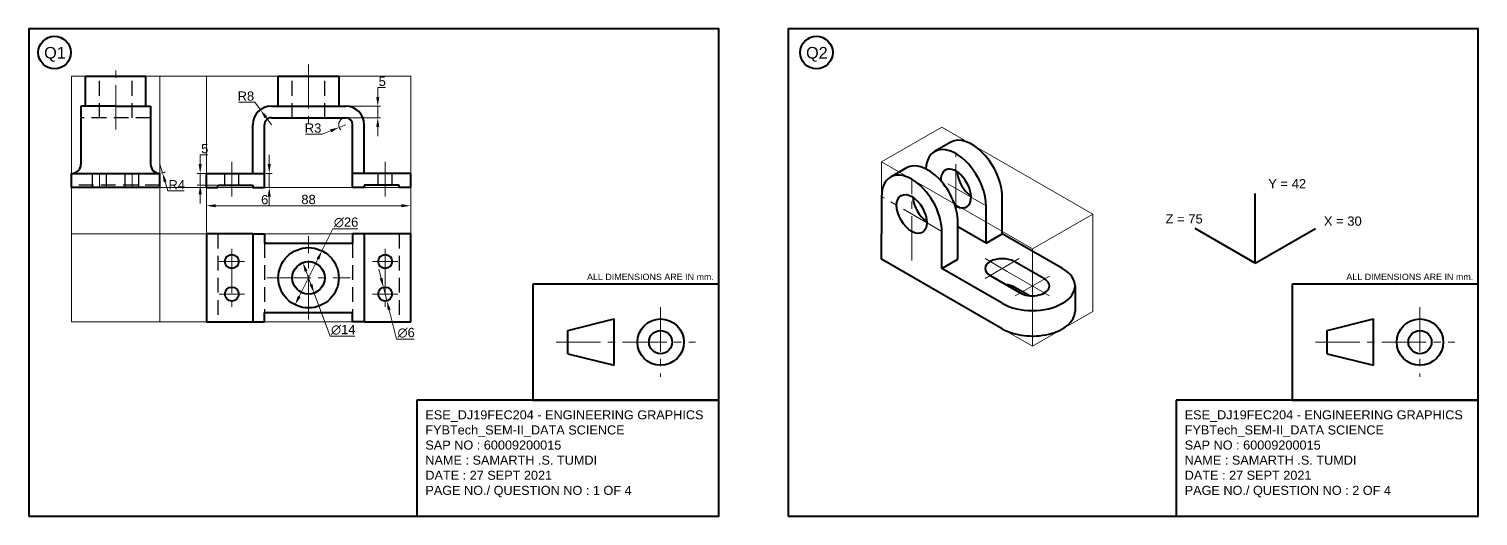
# Model space of a CAD drawing. Header units: millimetres. Extents: x 0 to 1426, y 0 to 315.
# Drawn here: x 0 to 624, y 0 to 210 of the extents above; entities that cross this region are included whole.
import ezdxf

# ---------------------------------------------------------------- set-up
doc = ezdxf.new("R2010")
doc.units = ezdxf.units.MM
doc.linetypes.add('CENTER2', pattern=[28.575000000000003, 19.05, -3.175, 3.175, -3.175])
doc.linetypes.add('DASHED2', pattern=[9.524999999999999, 6.35, -3.175])
for name, color, linetype, lineweight in [('Centre', 1, 'CENTER2', 20), ('Dim and Hatch', 6, 'Continuous', 20), ('Hidden', 3, 'DASHED2', 30), ('Object', 2, 'Continuous', 40), ('Projection', 5, 'Continuous', 5)]:
    doc.layers.add(name, color=color, linetype=linetype, lineweight=lineweight)
doc.styles.get("Standard").update_dxf_attribs({"font": 'arial.ttf'})
doc.dimstyles.new('ISO-25', dxfattribs={"dimtxt": 4, "dimasz": 4, "dimexe": 1.25, "dimexo": 0.625, "dimtad": 1, "dimtoh": 1, "dimdec": 0, "dimtxsty": 'Standard', "dimcen": 2.5, "dimclrd": 256, "dimclre": 256, "dimclrt": 256, "dimadec": 0, "dimazin": 0, "dimtfac": 1, "dimtdec": 0, "dimtmove": 0, "dimatfit": 2, "dimfxl": 1, "dimlwd": -1, "dimlwe": -1, "dimarcsym": 0})

# ---------------------------------------------------------------- blocks, each defined once
blk = doc.blocks.new('*D28')
at = {"layer": 'Defpoints', "color": 0, "transparency": 16777216}
for p in [(76.37627583441463, 141.7075841682267), (164.3762758344146, 141.7075841682267), (164.3762758344146, 133.7896415662362)]:
    blk.add_point(p, dxfattribs=at)
at = {"layer": 'Dim and Hatch', "transparency": 16777216}
for p, q in [((76.37627583441463, 141.0825841682267), (76.37627583441463, 132.5396415662362)), ((164.3762758344146, 141.0825841682267), (164.3762758344146, 132.5396415662362)), ((80.37627583441463, 133.7896415662362), (160.3762758344146, 133.7896415662362))]:
    blk.add_line(p, q, dxfattribs=at)
for points in [[(80.37627583441463, 134.4563082329029), (80.37627583441463, 133.1229748995696), (76.37627583441463, 133.7896415662362)], [(160.3762758344146, 134.4563082329029), (160.3762758344146, 133.1229748995696), (164.3762758344146, 133.7896415662362)]]:
    blk.add_solid(points, dxfattribs=at)
at = {"layer": 'Dim and Hatch', "transparency": 16777216, "insert": (120.3762758344146, 136.456933517123), "char_height": 4, "attachment_point": 5}
blk.add_mtext('88', dxfattribs=at)
blk = doc.blocks.new('*D29')
at = {"layer": 'Defpoints', "color": 0, "transparency": 16777216}
for p in [(126.171867737389, 114.3442123093241), (114.5806839314404, 91.07095602712941)]:
    blk.add_point(p, dxfattribs=at)
at = {"layer": 'Dim and Hatch', "transparency": 16777216}
for p, q in [((126.171867737389, 114.3442123093241), (130.8917719397734, 123.8210303779952)), ((130.8917719397734, 123.8210303779952), (141.5958988156261, 123.8210303779952)), ((116.3639429785094, 94.65145699362091), (124.38860869032, 110.7637113428326))]:
    blk.add_line(p, q, dxfattribs=at)
for points in [[(123.7918585292381, 111.0609211840108), (124.9853588514019, 110.4665015016545), (126.171867737389, 114.3442123093241)], [(115.7671928174275, 94.94866683479908), (116.9606931395913, 94.35424715244275), (114.5806839314404, 91.07095602712941)]]:
    blk.add_solid(points, dxfattribs=at)
at = {"layer": 'Dim and Hatch', "transparency": 16777216, "insert": (136.5563353776997, 126.6001913602599), "char_height": 4, "attachment_point": 5}
blk.add_mtext('∅26', dxfattribs=at)
blk = doc.blocks.new('*D30')
at = {"layer": 'Defpoints', "color": 0, "transparency": 16777216}
for p in [(117.9483357688829, 109.2730321375725), (122.8042158999464, 96.14213619888108)]:
    blk.add_point(p, dxfattribs=at)
at = {"layer": 'Dim and Hatch', "transparency": 16777216}
for p, q in [((119.3357300920439, 105.5213475836607), (121.4168215767854, 99.89382075279289)), ((122.8042158999464, 96.14213619888108), (129.6969014576495, 77.503468366589)), ((129.6969014576495, 77.503468366589), (140.3873857686999, 77.50346836658899))]:
    blk.add_line(p, q, dxfattribs=at)
for points in [[(119.9610108510292, 105.7525799708542), (118.7104493330586, 105.2901151964672), (117.9483357688829, 109.2730321375725)], [(122.0421023357707, 100.1250531399864), (120.7915408178001, 99.66258836559939), (122.8042158999464, 96.14213619888108)]]:
    blk.add_solid(points, dxfattribs=at)
at = {"layer": 'Dim and Hatch', "transparency": 16777216, "insert": (135.3546436131746, 80.28262934885367), "char_height": 4, "attachment_point": 5}
blk.add_mtext('∅14', dxfattribs=at)
blk = doc.blocks.new('*D31')
at = {"layer": 'Defpoints', "color": 0, "transparency": 16777216}
for p in [(152.6388200652806, 98.61553172424817), (154.1137316035488, 92.79963661220535)]:
    blk.add_point(p, dxfattribs=at)
at = {"layer": 'Dim and Hatch', "transparency": 16777216}
for p, q in [((151.6555457064352, 102.4927951322767), (150.6722713475898, 106.3700585403053)), ((152.6388200652806, 98.61553172424817), (154.1137316035488, 92.79963661220535)), ((155.0970059623942, 88.92237320417681), (158.3188074462907, 76.21811331061868)), ((158.3188074462907, 76.21811331061868), (165.9151580602062, 76.21811331061869))]:
    blk.add_line(p, q, dxfattribs=at)
for points in [[(152.3017562744399, 102.6566741920843), (151.0093351384304, 102.3289160724692), (152.6388200652806, 98.61553172424817)], [(155.7432165303989, 89.08625226398438), (154.4507953943894, 88.75849414436924), (154.1137316035488, 92.79963661220535)]]:
    blk.add_solid(points, dxfattribs=at)
at = {"layer": 'Dim and Hatch', "transparency": 16777216, "insert": (162.4294827532485, 78.99727429288336), "char_height": 4, "attachment_point": 5}
blk.add_mtext('∅6', dxfattribs=at)
blk = doc.blocks.new('*D32')
at = {"layer": 'Defpoints', "color": 0, "transparency": 16777216}
for p in [(56.37627583441508, 151.707584168227), (57.51291373387011, 147.8724760490832)]:
    blk.add_point(p, dxfattribs=at)
at = {"layer": 'Dim and Hatch', "transparency": 16777216}
for p, q in [((56.37627583441508, 151.707584168227), (57.51291373387011, 147.8724760490832)), ((58.64955163332511, 144.0373679299394), (59.78618953278011, 140.2022598107956)), ((59.78618953278011, 140.2022598107956), (66.84502309348953, 140.2022598107956))]:
    blk.add_line(p, q, dxfattribs=at)
blk.add_arc((56.37627583441508, 151.707584168227), 4.000000000000043, 278.952465548919, 304.4135440137499, dxfattribs=at)
blk.add_solid([(59.2887363198491, 144.2268075798486), (58.01036694680116, 143.8479282800303), (57.51291373387011, 147.8724760490832)], dxfattribs=at)
at = {"layer": 'Dim and Hatch', "transparency": 16777216, "insert": (63.62810631313486, 142.8272598107957), "char_height": 4, "attachment_point": 5}
blk.add_mtext('R4', dxfattribs=at)
blk = doc.blocks.new('*D33')
at = {"layer": 'Defpoints', "color": 0, "transparency": 16777216}
for p in [(136.3762758344147, 176.7075841682268), (150.1874198038514, 176.7075841682268), (136.3762758344147, 171.7075841682268)]:
    blk.add_point(p, dxfattribs=at)
at = {"layer": 'Dim and Hatch', "transparency": 16777216}
for p, q in [((150.1874198038514, 180.7075841682268), (150.1874198038514, 184.7075841682268)), ((150.1874198038514, 184.7075841682268), (153.4645344013958, 184.7075841682268)), ((137.0012758344147, 176.7075841682268), (151.4374198038514, 176.7075841682268)), ((150.1874198038514, 171.7075841682268), (150.1874198038514, 176.7075841682268)), ((137.0012758344147, 171.7075841682268), (151.4374198038514, 171.7075841682268)), ((150.1874198038514, 167.7075841682268), (150.1874198038514, 163.7075841682268))]:
    blk.add_line(p, q, dxfattribs=at)
for points in [[(149.5207531371848, 180.7075841682268), (150.8540864705181, 180.7075841682268), (150.1874198038514, 176.7075841682268)], [(149.5207531371848, 167.7075841682268), (150.8540864705181, 167.7075841682268), (150.1874198038514, 171.7075841682268)]]:
    blk.add_solid(points, dxfattribs=at)
at = {"layer": 'Dim and Hatch', "transparency": 16777216, "insert": (152.1384771026236, 187.3666905802322), "char_height": 4, "attachment_point": 5}
blk.add_mtext('5', dxfattribs=at)
blk = doc.blocks.new('*D34')
at = {"layer": 'Defpoints', "color": 0, "transparency": 16777216}
for p in [(99.63280434487649, 175.1495930340959), (104.3762758344147, 168.7075841682266)]:
    blk.add_point(p, dxfattribs=at)
at = {"layer": 'Dim and Hatch', "transparency": 16777216}
for p, q in [((97.2610686001074, 178.3705974670306), (90.17767842275406, 178.3705974670306)), ((99.63280434487649, 175.1495930340959), (97.2610686001074, 178.3705974670306)), ((104.3762758344147, 168.7075841682266), (102.0045400896456, 171.9285886011613))]:
    blk.add_line(p, q, dxfattribs=at)
blk.add_solid([(102.5413741618013, 172.3238778919561), (101.4677060174898, 171.5332993103665), (99.63280434487649, 175.1495930340959)], dxfattribs=at)
at = {"layer": 'Dim and Hatch', "transparency": 16777216, "insert": (93.40687351143066, 181.0378894179173), "char_height": 4, "attachment_point": 5}
blk.add_mtext('R8', dxfattribs=at)
blk = doc.blocks.new('*D35')
at = {"layer": 'Defpoints', "color": 0, "transparency": 16777216}
for p in [(136.3762758344145, 168.7075841682268), (133.5963925391152, 167.5796440702981)]:
    blk.add_point(p, dxfattribs=at)
at = {"layer": 'Dim and Hatch', "transparency": 16777216}
for p, q in [((136.3762758344145, 168.7075841682268), (133.5963925391152, 167.5796440702981)), ((126.1833704183167, 164.571803809155), (119.1081657798447, 164.571803809155)), ((129.8898814787159, 166.0757239397266), (126.1833704183167, 164.571803809155))]:
    blk.add_line(p, q, dxfattribs=at)
blk.add_arc((136.3762758344145, 168.7075841682268), 3, 101.9366207318921, 225.9581392558702, dxfattribs=at)
blk.add_solid([(129.6392281236207, 166.6934757831264), (130.1405348338112, 165.4579720963267), (133.5963925391152, 167.5796440702981)], dxfattribs=at)
at = {"layer": 'Dim and Hatch', "transparency": 16777216, "insert": (122.3332680990807, 167.240460016522), "char_height": 4, "attachment_point": 5}
blk.add_mtext('R3', dxfattribs=at)
blk = doc.blocks.new('*D36')
at = {"layer": 'Defpoints', "color": 0, "transparency": 16777216}
for p in [(101.3762758344147, 147.7075841682268), (101.3762758344147, 141.7075841682268), (103.4674697483443, 141.7075841682268)]:
    blk.add_point(p, dxfattribs=at)
at = {"layer": 'Dim and Hatch', "transparency": 16777216}
for p, q in [((103.4674697483443, 151.7075841682268), (103.4674697483443, 155.7075841682268)), ((102.0012758344147, 147.7075841682268), (104.7174697483443, 147.7075841682268)), ((103.4674697483443, 147.7075841682268), (103.4674697483443, 141.7075841682268)), ((102.0012758344147, 141.7075841682268), (104.7174697483443, 141.7075841682268)), ((103.4674697483443, 137.7075841682268), (103.4674697483443, 133.7075841682268)), ((103.4674697483443, 133.7075841682268), (100.2012692026418, 133.7075841682268))]:
    blk.add_line(p, q, dxfattribs=at)
for points in [[(102.8008030816777, 151.7075841682268), (104.134136415011, 151.7075841682268), (103.4674697483443, 147.7075841682268)], [(102.8008030816777, 137.7075841682268), (104.134136415011, 137.7075841682268), (103.4674697483443, 141.7075841682268)]]:
    blk.add_solid(points, dxfattribs=at)
at = {"layer": 'Dim and Hatch', "transparency": 16777216, "insert": (101.5218694754931, 136.3748761191135), "char_height": 4, "attachment_point": 5}
blk.add_mtext('6', dxfattribs=at)
blk = doc.blocks.new('*D37')
at = {"layer": 'Defpoints', "color": 0, "transparency": 16777216}
for p in [(73.73504969048014, 147.7075841682268), (81.37627583441466, 147.7075841682268), (81.37627583441466, 142.7075841682268)]:
    blk.add_point(p, dxfattribs=at)
at = {"layer": 'Dim and Hatch', "transparency": 16777216}
for p, q in [((73.73504969048014, 151.7075841682268), (73.73504969048014, 155.7075841682268)), ((73.73504969048014, 155.7075841682268), (77.01216428802448, 155.7075841682268)), ((80.75127583441466, 147.7075841682268), (72.48504969048014, 147.7075841682268)), ((73.73504969048014, 142.7075841682268), (73.73504969048014, 147.7075841682268)), ((80.75127583441466, 142.7075841682268), (72.48504969048014, 142.7075841682268)), ((73.73504969048014, 138.7075841682268), (73.73504969048014, 134.7075841682268))]:
    blk.add_line(p, q, dxfattribs=at)
for points in [[(73.06838302381347, 151.7075841682268), (74.40171635714681, 151.7075841682268), (73.73504969048014, 147.7075841682268)], [(73.06838302381347, 138.7075841682268), (74.40171635714681, 138.7075841682268), (73.73504969048014, 142.7075841682268)]]:
    blk.add_solid(points, dxfattribs=at)
at = {"layer": 'Dim and Hatch', "transparency": 16777216, "insert": (75.68610698925234, 158.3666905802322), "char_height": 4, "attachment_point": 5}
blk.add_mtext('5', dxfattribs=at)

msp = doc.modelspace()

# ---------------------------------------------------------------- linework, layer by layer
at = {"layer": 'Centre'}
for p, q in [((37.37627583441612, 166.7075841682258), (37.37627583441541, 194.707584168227)), ((120.3762758344146, 194.7075841682267), (120.3762758344146, 166.7075841682267)), ((37.37627583441554, 176.707584168227), (37.37627583441554, 176.707584168227)), ((399.1899195226674, 132.6026928922368), (399.1899195226674, 156.2175280851023)), ((87.37627583441463, 152.7075841682267), (87.37627583441463, 137.7075841682267)), ((153.3762758344146, 152.7075841682267), (153.3762758344146, 137.7075841682267)), ((30.37627583441372, 141.7075841682267), (30.37627583441372, 147.707584168227)), ((44.37627583441463, 141.7075841682267), (44.37627583441463, 147.707584168227)), ((380.1373606394097, 110.2175280851022), (380.1373606394097, 145.2175280851022)), ((412.1803005794339, 133.7175280851023), (391.7292533962296, 145.524945681535)), ((393.1277416961763, 122.7175280851022), (367.1469795826432, 137.7175280851022)), ((120.3762758344146, 84.70758416822673), (120.3762758344146, 120.7075841682267)), ((87.37627583441463, 115.2075841682267), (87.37627583441463, 90.20758416822673)), ((153.3762758344146, 115.2075841682267), (153.3762758344146, 90.20758416822673)), ((92.87627583441463, 109.7075841682267), (81.87627583441463, 109.7075841682267)), ((158.8762758344146, 109.7075841682267), (147.8762758344146, 109.7075841682267)), ((411.7472878775417, 102.4675280851022), (426.4697197418772, 110.9675280851022)), ((411.7472878775418, 110.9675280851022), (421.2735673191706, 105.4675280851022)), ((102.3762758344146, 102.7075841682267), (138.3762758344146, 102.7075841682267)), ((421.2735673191706, 105.4675280851022), (429.9338213570149, 100.4675280851022)), ((424.7376689343083, 94.96752808510223), (439.4601007986438, 103.4675280851022)), ((429.9338213570149, 100.4675280851022), (439.4601007986438, 94.96752808510223)), ((92.87627583441463, 95.70758416822673), (81.87627583441463, 95.70758416822673)), ((158.8762758344146, 95.70758416822673), (147.8762758344146, 95.70758416822673)), ((272, 90), (272, 60.00000000000001)), ((599, 89.99999999999997), (599, 59.99999999999998)), ((227, 75), (287, 75)), ((554, 74.99999999999997), (614, 74.99999999999997))]:
    msp.add_line(p, q, dxfattribs=at)
at = {"layer": 'Hidden'}
for p, q in [((30.37627583441463, 171.7075841682256), (30.37627583441554, 189.7075841682274)), ((44.37627583441645, 171.7075841682258), (44.37627583441554, 189.7075841682265)), ((113.3762758344146, 171.7075841682267), (113.3762758344146, 189.7075841682267)), ((127.3762758344146, 171.7075841682267), (127.3762758344146, 189.7075841682267)), ((52.37627583441508, 171.707584168226), (22.37627583441463, 171.7075841682254)), ((27.37627583441372, 141.7075841682267), (27.37627583441372, 147.707584168227)), ((33.37627583441372, 141.7075841682267), (33.37627583441372, 147.707584168227)), ((41.37627583441463, 141.7075841682267), (41.37627583441463, 147.707584168227)), ((47.37627583441463, 141.7075841682267), (47.37627583441463, 147.707584168227)), ((84.37627583441463, 142.7075841682267), (84.37627583441463, 147.7075841682267)), ((90.37627583441463, 142.7075841682267), (90.37627583441463, 147.7075841682267)), ((150.3762758344146, 142.7075841682267), (150.3762758344146, 147.7075841682267)), ((156.3762758344146, 142.7075841682267), (156.3762758344146, 147.7075841682267)), ((56.37627583441463, 142.7075841682267), (18.37627583441463, 142.7075841682267)), ((81.37627583441463, 121.7075841682267), (81.37627583441463, 83.70758416822673)), ((159.3762758344146, 121.7075841682267), (159.3762758344146, 83.70758416822673)), ((101.3762758344146, 117.7075841682267), (101.3762758344146, 87.70758416822673)), ((139.3762758344146, 117.7075841682267), (139.3762758344146, 87.70758416822673))]:
    msp.add_line(p, q, dxfattribs=at)
at = {"layer": 'Object'}
for p, q in [((24.37627583441554, 176.7075841682265), (24.37627583441554, 189.707584168227)), ((24.37627583441554, 189.707584168227), (50.37627583441508, 189.707584168227)), ((50.37627583441463, 176.7075841682267), (50.37627583441463, 189.707584168227)), ((107.3762758344146, 176.7075841682267), (107.3762758344146, 189.7075841682267)), ((107.3762758344146, 189.7075841682267), (133.3762758344146, 189.7075841682267)), ((133.3762758344146, 189.7075841682267), (133.3762758344146, 176.7075841682267)), ((37.37627583441463, 176.7075841682267), (22.37627583441463, 176.7075841682267)), ((22.37627583441463, 176.7075841682267), (22.37627583441508, 151.7075841682267)), ((37.37627583441463, 176.7075841682267), (52.37627583441463, 176.7075841682267)), ((52.37627583441463, 176.7075841682267), (52.37627583441508, 151.707584168227)), ((104.3762758344146, 176.7075841682267), (136.3762758344146, 176.7075841682267)), ((96.37627583441463, 147.7075841682267), (96.37627583441463, 168.7075841682267)), ((101.3762758344146, 163.7075841682267), (101.3762758344146, 168.7075841682268)), ((104.3762758344146, 171.7075841682267), (136.3762758344146, 171.7075841682267)), ((139.3762758344146, 163.7075841682267), (139.3762758344146, 168.7075841682268)), ((144.3762758344146, 147.7075841682267), (144.3762758344146, 168.7075841682267)), ((101.3762758344146, 147.7075841682267), (101.3762758344146, 163.7075841682267)), ((139.3762758344146, 147.7075841682267), (139.3762758344146, 163.7075841682267)), ((396.9326009141747, 161.1274680139124), (390.0043971057497, 157.1274676801272)), ((377.880042030917, 150.1274680139124), (370.9518382224921, 146.1274676801271)), ((18.37627583441463, 141.7075841682267), (18.37627583441463, 147.7075841682267)), ((18.37627583441463, 147.7075841682267), (18.37627583441508, 147.7075841682267)), ((18.37627583441508, 147.7075841682267), (56.37627583441463, 147.7075841682267)), ((56.37627583441463, 147.707584168227), (56.37627583441508, 147.707584168227)), ((56.37627583441463, 141.7075841682267), (56.37627583441463, 147.7075841682267)), ((76.37627583441463, 141.7075841682267), (76.37627583441463, 147.7075841682267)), ((76.37627583441463, 147.7075841682267), (101.3762758344146, 147.7075841682267)), ((101.3762758344146, 141.7075841682267), (101.3762758344146, 147.7075841682267)), ((139.3762758344146, 141.7075841682267), (139.3762758344146, 147.7075841682267)), ((164.3762758344146, 147.7075841682267), (139.3762758344146, 147.7075841682267)), ((164.3762758344146, 141.7075841682267), (164.3762758344146, 147.7075841682267)), ((56.37627583441463, 141.7075841682267), (18.37627583441463, 141.7075841682267)), ((76.37627583441463, 141.7075841682267), (81.37627583441463, 141.7075841682267)), ((81.37627583441463, 141.7075841682267), (81.37627583441463, 142.7075841682267)), ((81.37627583441463, 142.7075841682267), (96.37627583441463, 142.7075841682267)), ((96.37627583441463, 142.7075841682267), (96.37627583441463, 141.7075841682267)), ((96.37627583441463, 141.7075841682267), (101.3762758344146, 141.7075841682267)), ((144.3762758344146, 141.7075841682267), (139.3762758344146, 141.7075841682267)), ((159.3762758344146, 142.7075841682267), (144.3762758344146, 142.7075841682267)), ((144.3762758344146, 142.7075841682267), (144.3762758344146, 141.7075841682267)), ((159.3762758344146, 141.7075841682267), (159.3762758344146, 142.7075841682267)), ((164.3762758344146, 141.7075841682267), (159.3762758344146, 141.7075841682267)), ((367.1469795826432, 137.7175280851022), (367.1469795826432, 121.7175280851022)), ((419.1085038097095, 121.7175280851022), (419.1085038097095, 137.7175280851022)), ((528.1043751733084, 109.0171225580043), (528.1043751733084, 139.0171225580043)), ((412.1803005794339, 117.7175280851023), (412.1803005794339, 133.7175280851023)), ((400.0559449264518, 110.7175280851022), (400.0559449264518, 126.7175280851022)), ((76.37627583441463, 121.7075841682267), (76.37627583441463, 83.70758416822673)), ((96.37627583441463, 121.7075841682267), (76.37627583441463, 121.7075841682267)), ((96.37627583441463, 121.7075841682267), (101.3762758344146, 121.7075841682267)), ((96.37627583441463, 121.7075841682267), (96.37627583441463, 83.70758416822673)), ((101.3762758344146, 121.7075841682267), (101.3762758344146, 117.7075841682267)), ((144.3762758344146, 121.7075841682267), (139.3762758344146, 121.7075841682267)), ((139.3762758344146, 121.7075841682267), (139.3762758344146, 117.7075841682267)), ((164.3762758344146, 121.7075841682267), (144.3762758344146, 121.7075841682267)), ((144.3762758344146, 121.7075841682267), (144.3762758344146, 83.70758416822673)), ((164.3762758344146, 83.70758416822673), (164.3762758344146, 121.7075841682267)), ((367.1469795826432, 110.7175280851022), (367.1469795826432, 121.7175280851022)), ((393.1277416961763, 106.7175280851022), (393.1277416961763, 122.7175280851022)), ((412.1803005794339, 117.7175280851023), (400.0559449264518, 124.7175280851022)), ((412.1803005794339, 117.7175280851023), (419.1085038097095, 121.7175280851023)), ((445.0892659232426, 106.7175280851022), (419.1085038097095, 121.7175280851022)), ((528.1043751733084, 109.0171225580043), (502.1236130597752, 124.0171225580043)), ((528.1043751733084, 109.0171225580043), (554.0851372868417, 124.0171225580043)), ((101.3762758344146, 117.7075841682267), (139.3762758344146, 117.7075841682267)), ((419.1085038097095, 80.71752808510223), (367.1469795826432, 110.7175280851022)), ((393.1277416961763, 106.7175280851022), (400.0559449264518, 110.7175280851022)), ((419.1085038097095, 91.71752808510223), (393.1277416961763, 106.7175280851022)), ((437.2950372891827, 102.2175280851022), (424.3046562324161, 109.7175280851022)), ((297, 100), (217, 100)), ((217, 100), (217, 50.00000000000001)), ((413.9123513870028, 103.7175280851022), (426.9027324437694, 96.21752808510223)), ((624, 99.99999999999997), (544, 99.99999999999997)), ((544, 99.99999999999997), (544, 49.99999999999998)), ((430.6410391708229, 95.05921568992451), (424.3046562324161, 98.71752808510223)), ((450.4700522986364, 99.21441121245087), (450.4700569398063, 88.21443198973363)), ((101.3762758344146, 87.70758416822673), (139.3762758344146, 87.70758416822673)), ((101.3762758344146, 83.70758416822673), (101.3762758344146, 87.70758416822673)), ((139.3762758344146, 83.70758416822673), (139.3762758344146, 87.70758416822673)), ((76.37627583441463, 83.70758416822673), (96.37627583441463, 83.70758416822673)), ((96.37627583441463, 83.70758416822673), (101.3762758344146, 83.70758416822673)), ((144.3762758344146, 83.70758416822673), (139.3762758344146, 83.70758416822673)), ((144.3762758344146, 83.70758416822673), (164.3762758344146, 83.70758416822673)), ((232, 80), (252, 85)), ((252, 65), (252, 85)), ((559, 79.99999999999997), (579, 84.99999999999997)), ((579, 64.99999999999997), (579, 84.99999999999997)), ((232, 70), (232, 80)), ((559, 69.99999999999997), (559, 79.99999999999997)), ((232, 70), (252, 65)), ((559, 69.99999999999997), (579, 64.99999999999997)), ((297, 50), (167, 50)), ((167, 50), (167, 0)), ((217, 50.00000000000001), (297, 50.00000000000001)), ((624, 49.99999999999997), (494, 49.99999999999997)), ((494, 49.99999999999997), (494, -2.842170943040401e-14)), ((544, 49.99999999999998), (624, 49.99999999999998))]:
    msp.add_line(p, q, dxfattribs=at)
for points in [[(0, 0), (297, 0), (297, 210), (0, 210)], [(327, 0), (624, 0), (624, 210), (327, 210)]]:
    msp.add_lwpolyline(points, close=True, dxfattribs=at)
for centre, radius in [((11.01846244947319, 199.8189764609674), 7), ((339.1186862201012, 199.8189764609674), 7), ((87.37627583441463, 109.7075841682267), 3), ((120.3762758344146, 102.7075841682267), 13), ((153.3762758344146, 109.7075841682267), 3), ((120.3762758344146, 102.7075841682267), 7), ((87.37627583441463, 95.70758416822673), 3), ((153.3762758344146, 95.70758416822673), 3), ((272, 75), 10), ((599, 74.99999999999997), 10), ((272, 75), 5), ((599, 74.99999999999997), 5)]:
    msp.add_circle(centre, radius, dxfattribs=at)
for centre, radius, start, end in [((104.3762758344146, 168.7075841682267), 8, 90, 180), ((136.3762758344146, 168.7075841682267), 8, 7.016709298534877e-15, 90), ((104.3762758344146, 168.7075841682268), 3, 89.9999999999998, 180), ((136.3762758344146, 168.7075841682268), 3, 7.016709298534877e-15, 90), ((18.37627583441508, 151.7075841682267), 4, 270, 0), ((56.37627583441508, 151.707584168227), 4, 180, 270)]:
    msp.add_arc(centre, radius, start, end, dxfattribs=at)
for centre, major_axis, ratio, start_param, end_param in [((406.1181227529429, 145.2175280851022), (9.185586535436892, -15.90990257669733), 0.5773502691896258, 0.7853981633974498, 3.141585610333432), ((399.1899195226674, 141.2175280851023), (9.185586535436892, -15.90990257669733), 0.5773502691896258, 0.7853981633974498, 3.862366596449151), ((387.0655638696853, 134.2175280851022), (9.185586535436892, -15.90990257669733), 0.5773502691896258, 0.7853981633974498, 3.141585610333432), ((380.1373606394097, 130.2175280851022), (9.185586535436892, -15.90990257669733), 0.5773502691896258, 0.7853981633974498, 3.926990816987243), ((399.1899195226674, 141.2175280851023), (4.592793267718467, -7.954951288348655), 0.5773502691896232, 5.432516176479388, 10.27544709145576), ((406.1181227529429, 145.2175280851023), (4.592793267718467, -7.954951288348655), 0.5773502691896233, 3.996099538665111, 5.428678422105695), ((387.0655638696853, 134.2175280851022), (4.592793267718467, -7.954951288348655), 0.5773502691896233, 3.996099538665494, 5.42867842210427), ((419.1085038097095, 106.7175280851022), (-7.348469228349533, 0), 0.5773502691896265, 3.926990816987241, 7.068583470577034), ((432.0988848664761, 99.21752808510223), (-18.37117307087383, 0), 0.5773502691896258, 0.7853981633974483, 3.926990816987241), ((419.1085038097095, 95.71752808510223), (-7.348469228349533, 0), 0.5773502691896265, 3.926990816987241, 4.51267636044439), ((432.0988848664761, 99.21752808510223), (-7.348469228349533, 0), 0.5773502691896265, 7.068583470577034, 10.21017612416683), ((432.0988848664761, 88.21752808510223), (-18.37117307087383, 0), 0.5773502691896258, 0.7853981633974483, 3.141922656292804)]:
    msp.add_ellipse(centre, major_axis=major_axis, ratio=ratio, start_param=start_param, end_param=end_param, dxfattribs=at)
msp.add_ellipse((380.1373606394097, 130.2175280851022), major_axis=(4.592793267718467, -7.954951288348655), ratio=0.5773502691896232, dxfattribs=at)
at = {"layer": 'Projection'}
for p, q in [((18.37627583441463, 189.7075841682267), (56.37627583441463, 189.7075841682267)), ((18.37627583441463, 141.7075841682267), (18.37627583441463, 189.7075841682267)), ((56.37627583441463, 189.7075841682267), (56.37627583441463, 141.7075841682267)), ((56.37627583441463, 189.7075841682267), (76.37627583441463, 189.7075841682267)), ((76.37627583441463, 189.7075841682267), (164.3762758344146, 189.7075841682267)), ((76.37627583441463, 141.7075841682267), (76.37627583441463, 189.7075841682267)), ((164.3762758344146, 189.7075841682267), (164.3762758344146, 141.7075841682267)), ((52.37627583441508, 176.7075841682267), (22.37627583441463, 176.7075841682267)), ((393.1277416961763, 167.7175280851022), (367.1469795826432, 152.7175280851022)), ((458.0796469800092, 130.2175280851022), (393.1277416961763, 167.7175280851022)), ((367.1469795826432, 110.7175280851022), (367.1469795826432, 152.7175280851022)), ((367.1469795826432, 152.7175280851022), (432.0988848664761, 115.2175280851022)), ((56.37627583441463, 141.7075841682267), (18.37627583441463, 141.7075841682267)), ((18.37627583441463, 141.7075841682267), (18.37627583441463, 121.7075841682267)), ((56.37627583441463, 141.7075841682267), (76.37627583441463, 141.7075841682267)), ((56.37627583441463, 121.7075841682267), (56.37627583441463, 141.7075841682267)), ((164.3762758344146, 141.7075841682267), (76.37627583441463, 141.7075841682267)), ((76.37627583441463, 141.7075841682267), (76.37627583441463, 121.7075841682267)), ((164.3762758344146, 141.7075841682267), (164.3762758344146, 121.7075841682267)), ((367.1469795826432, 110.7175280851022), (367.1469795826432, 137.7175280851022)), ((458.0796469800092, 130.2175280851022), (432.0988848664761, 115.2175280851022)), ((458.0796469800092, 88.21752808510223), (458.0796469800092, 130.2175280851022)), ((56.37627583441463, 121.7075841682267), (18.37627583441463, 121.7075841682267)), ((18.37627583441463, 121.7075841682267), (18.37627583441463, 83.70758416822673)), ((56.37627583441463, 83.70758416822673), (56.37627583441463, 121.7075841682267)), ((76.37627583441463, 121.7075841682267), (56.37627583441463, 121.7075841682267)), ((76.37627583441463, 83.70758416822673), (76.37627583441463, 121.7075841682267)), ((76.37627583441463, 121.7075841682267), (164.3762758344146, 121.7075841682267)), ((164.3762758344146, 121.7075841682267), (164.3762758344146, 83.70758416822673)), ((432.0988848664761, 115.2175280851022), (432.0988848664761, 73.21752808510223)), ((432.0988848664761, 73.21752808510223), (367.1469795826432, 110.7175280851022)), ((432.0988848664761, 73.21752808510223), (458.0796469800092, 88.21752808510223)), ((18.37627583441463, 83.70758416822673), (56.37627583441463, 83.70758416822673)), ((76.37627583441463, 83.70758416822673), (56.37627583441463, 83.70758416822673)), ((164.3762758344146, 83.70758416822673), (76.37627583441463, 83.70758416822673))]:
    msp.add_line(p, q, dxfattribs=at)

# ---------------------------------------------------------------- texts
at = {"layer": 'Object'}
for s, p in [('Y = 42', (533.6705781200069, 141.2687620460401)), ('Z = 75', (489.4544722904736, 126.1408529501368)), ('X = 30', (557.6107942713368, 125.1648562894293))]:
    msp.add_text(s, height=4, dxfattribs=at).set_placement(p)
at = {"layer": 'Object', "attachment_point": 1}
for s, width, gutter_width, insert, char_height in [('Q1', 42.32929407856864, 25, (6.533125112758171, 202.2343901422332), 5), ('Q2', 42.32929407856864, 25, (334.6333488833861, 202.2343901422332), 5), ('ALL DIMENSIONS ARE IN mm.', 99.6015026208358, 13.75, (240.3054181856226, 104.479011682582), 2.75), ('ALL DIMENSIONS ARE IN mm.', 99.6015026208358, 13.75, (567.3054181856226, 104.4790116825819), 2.75), ('ESE_DJ19FEC204 - ENGINEERING GRAPHICS\\PFYBTech_SEM-II_DATA SCIENCE\\PSAP NO : 60009200015\\PNAME : SAMARTH .S. TUMDI\\PDATE : 27 SEPT 2021\\PPAGE NO./ QUESTION NO : 1 OF 4', 203.125, 19.53125, (170.6868289222297, 45.58492300560181), 3.90625), ('ESE_DJ19FEC204 - ENGINEERING GRAPHICS\\PFYBTech_SEM-II_DATA SCIENCE\\PSAP NO : 60009200015\\PNAME : SAMARTH .S. TUMDI\\PDATE : 27 SEPT 2021\\PPAGE NO./ QUESTION NO : 2 OF 4', 203.125, 19.53125, (497.6868289222297, 45.58492300560178), 3.90625)]:
    msp.add_mtext_dynamic_manual_height_columns(s, width=width, gutter_width=gutter_width, heights=[0], dxfattribs=dict(at, insert=insert, char_height=char_height))

# ---------------------------------------------------------------- dimensions: what is measured, and where the dimension line sits
at = {"layer": 'Dim and Hatch'}
for base, p1, p2, picture, middle in [((150.1874198038514, 176.7075841682268), (136.3762758344146, 171.7075841682267), (136.3762758344146, 176.7075841682267), '*D33', (152.1384771026236, 187.3666905802322)), ((73.73504969048014, 147.7075841682268), (81.37627583441463, 142.7075841682267), (81.37627583441463, 147.7075841682267), '*D37', (75.68610698925234, 158.3666905802322)), ((103.4674697483443, 141.7075841682268), (101.3762758344146, 147.7075841682267), (101.3762758344146, 141.7075841682267), '*D36', (101.5218694754931, 136.3748761191135))]:
    dim = msp.add_linear_dim(base=base, p1=p1, p2=p2, angle=90, dimstyle='ISO-25', dxfattribs=at)
    dim.commit()
    dim.dimension.update_dxf_attribs({"geometry": picture, "text_midpoint": middle})
for center, mpoint, picture, middle in [((104.3762758344147, 168.7075841682266), (99.63280434487649, 175.1495930340959), '*D34', (93.40687351143066, 178.3705974670306)), ((136.3762758344145, 168.7075841682268), (133.5963925391152, 167.5796440702981), '*D35', (122.3332680990807, 164.571803809155)), ((56.37627583441508, 151.707584168227), (57.51291373387011, 147.8724760490832), '*D32', (63.62810631313486, 140.2022598107957))]:
    dim = msp.add_radius_dim(center=center, mpoint=mpoint, dimstyle='ISO-25', dxfattribs=at)
    dim.commit()
    dim.dimension.update_dxf_attribs({"geometry": picture, "text_midpoint": middle, "dimtype": 164})
dim = msp.add_linear_dim(base=(164.3762758344146, 133.7896415662362), p1=(76.37627583441463, 141.7075841682267), p2=(164.3762758344146, 141.7075841682267), dimstyle='ISO-25', dxfattribs=at)
dim.commit()
dim.dimension.update_dxf_attribs({"geometry": '*D28', "text_midpoint": (120.3762758344146, 136.456933517123)})
for p1, p2, picture, middle in [((114.5806839314404, 91.07095602712941), (126.171867737389, 114.3442123093241), '*D29', (136.5563353776997, 123.8210303779952)), ((117.9483357688829, 109.2730321375725), (122.8042158999464, 96.14213619888108), '*D30', (135.3546436131746, 77.503468366589)), ((152.6388200652806, 98.61553172424817), (154.1137316035488, 92.79963661220535), '*D31', (162.4294827532485, 76.21811331061869))]:
    dim = msp.add_diameter_dim_2p(p1=p1, p2=p2, dimstyle='ISO-25', dxfattribs=at)
    dim.commit()
    dim.dimension.update_dxf_attribs({"geometry": picture, "text_midpoint": middle, "dimtype": 163})

doc.saveas('drawing.dxf')
